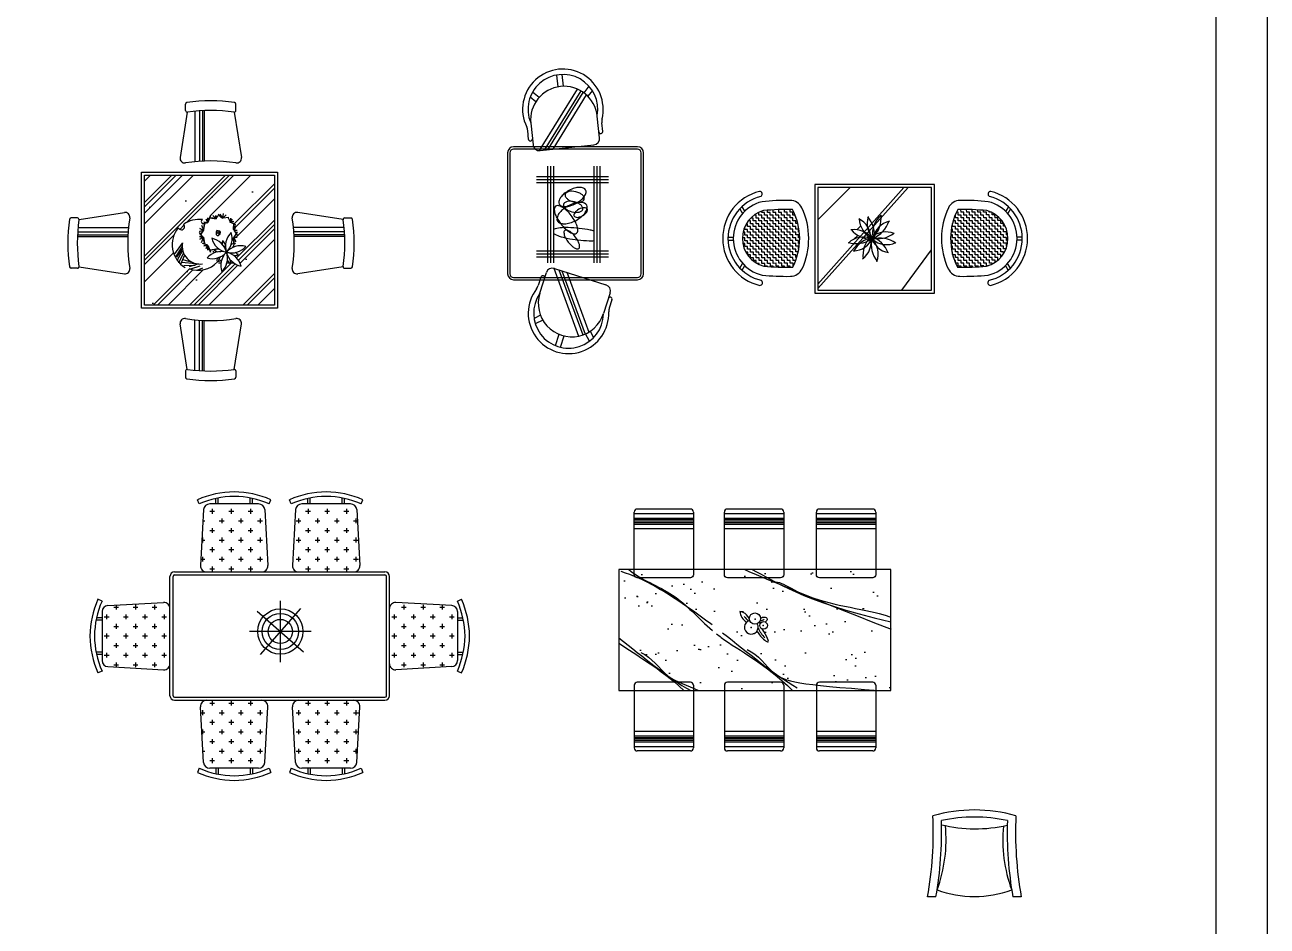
# Model space of a CAD drawing. Header units: inches. Extents: x 3.4 to 45.9, y 14.3 to 39.1.
# Drawn here: x 37.7 to 45.93, y 20.42 to 26.39 of the extents above; entities that cross this region are included whole.
import ezdxf

# ---------------------------------------------------------------- set-up
doc = ezdxf.new("R2010")
doc.units = ezdxf.units.IN
doc.header["$MEASUREMENT"] = 0
for name, color, linetype in [('02', 2, 'Continuous'), ('4', 4, 'Continuous'), ('8', 8, 'Continuous'), ('kadrbm', 4, 'Continuous')]:
    doc.layers.add(name, color=color, linetype=linetype)

# ---------------------------------------------------------------- blocks, each defined once
blk = doc.blocks.new('kadrbm')
at = {"layer": 'kadrbm', "color": 4}
blk.add_lwpolyline([(0, 0), (0, 24.7972), (21, 24.7972), (21, 0), (0, 0)], close=True, dxfattribs=at)
blk.add_lwpolyline([(20.6631, 0.3257), (20.6631, 24.4603), (0.3369, 24.4603), (0.3369, 0.3257), (20.6631, 0.3257)], dxfattribs=at)

msp = doc.modelspace()

# ---------------------------------------------------------------- hatches: boundary and pattern name
at = {"layer": '4'}
h = msp.add_hatch(dxfattribs=at)
h.set_pattern_fill('ZIGZAG', color=256, scale=0.15, angle=90.17675, style=0)
h.set_pattern_definition([(90.1767466, (-1118.311324, -109.719937), (-0.0188077509, 0.0186920707), [0.01875, -0.01875]), (180.1767466, (-1118.311382, -109.701187), (-0.0186920707, -0.0188077509), [0.01875, -0.01875])])
h.paths.add_polyline_path([(42.7826, 25.1687, 0.028786), (42.5908, 25.1611, 0.768198), (42.5919, 24.7929, 0.028786), (42.7837, 24.7865, 0.243759)])
h = msp.add_hatch(dxfattribs=at)
h.set_pattern_fill('ZIGZAG', color=256, scale=0.15, angle=90.17675, style=0)
h.set_pattern_definition([(90.176747, (-72.948045, 11.514902), (-0.018807751, 0.0186920707), [0.01875, -0.01875]), (180.176747, (-72.948102, 11.533652), (-0.0186920707, -0.018807751), [0.01875, -0.01875])])
h.paths.add_polyline_path([(43.8762, 25.1687, 0.243759), (43.875, 24.7865, 0.028786), (44.0668, 24.7929, 0.768198), (44.068, 25.1611, 0.028786)])
h = msp.add_hatch(dxfattribs=at)
h.set_pattern_fill('CROSS', color=256, scale=0.01, angle=270, style=0)
h.set_pattern_definition([(270, (34.87477, 60.14357), (0.0635, -0.0635), [0.03175, -0.09525]), (360, (34.858896, 60.1277), (0.0635, 0.0635), [0.03175, -0.09525])])
h.paths.add_polyline_path([(40.1556, 22.5671, 0.430564), (40.1134, 22.5271), (40.1134, 22.1617, 0.430564), (40.1556, 22.1218), (40.5256, 22.1423, 0.39805), (40.5634, 22.1823), (40.5634, 22.5066, 0.39805), (40.5256, 22.5465)])
h.paths.add_polyline_path([(39.4714, 22.8116, 0.430564), (39.5114, 22.7694), (39.8768, 22.7694, 0.430564), (39.9168, 22.8116), (39.8962, 23.1816, 0.39805), (39.8563, 23.2194), (39.5319, 23.2194, 0.39805), (39.492, 23.1816)])
h.paths.add_polyline_path([(38.9228, 23.2194, 0.39805), (38.8828, 23.1816), (38.8623, 22.8116, 0.430564), (38.9022, 22.7694), (39.2677, 22.7694, 0.430564), (39.3076, 22.8116), (39.287, 23.1816, 0.39805), (39.2471, 23.2194)])
h.paths.add_polyline_path([(38.2477, 22.5465, 0.39805), (38.2099, 22.5066), (38.2099, 22.1823, 0.39805), (38.2477, 22.1423), (38.6177, 22.1218, 0.430564), (38.6599, 22.1617), (38.6599, 22.5271, 0.430564), (38.6177, 22.5671)])
h.paths.add_polyline_path([(38.9022, 21.9194, 0.430564), (38.8623, 21.8772), (38.8828, 21.5072, 0.39805), (38.9228, 21.4694), (39.2471, 21.4694, 0.39805), (39.287, 21.5072), (39.3076, 21.8772, 0.430564), (39.2677, 21.9194)])
h.paths.add_polyline_path([(39.5114, 21.9194, 0.430564), (39.4714, 21.8772), (39.492, 21.5072, 0.39805), (39.5319, 21.4694), (39.8563, 21.4694, 0.39805), (39.8962, 21.5072), (39.9168, 21.8772, 0.430564), (39.8768, 21.9194)])
h = msp.add_hatch(dxfattribs=at)
h.set_pattern_fill('AR-SAND', color=256, scale=0.006, style=0)
h.set_pattern_definition([(37.5, (71.24618, 2.42182), (-0.0096002, 0.293648), [0, -0.231648, 0, -0.25908, 0, -0.24765]), (7.5, (71.24618, 2.42182), (0.269714, 0.430095), [0, -0.124968, 0, -0.208788, 0, -0.08001]), (327.5, (71.05873, 2.42182), (0.4745954, 0.0008623), [0, -0.0762, 0, -0.27432, 0, -0.35814]), (317.5, (71.05873, 2.42182), (0.458134, 0.1337576), [0, -0.0381, 0, -0.179832, 0, -0.20574])])
edge = h.paths.add_edge_path()
edge.add_spline(control_points=[(42.252, 22.3818), (42.1553, 22.4643), (42.0077, 22.6434), (41.7772, 22.7159), (41.6978, 22.7847)], knot_values=[7.33076, 7.33076, 7.33076, 7.33076, 38.377011, 69.887182, 69.887182, 69.887182, 69.887182], degree=3, periodic=0)
edge.add_line((41.6978, 22.7847), (41.6332, 22.7847))
edge.add_line((41.6332, 22.7847), (41.6332, 22.3335))
edge.add_spline(control_points=[(41.6332, 22.3335), (41.7949, 22.206), (41.951, 22.0706), (42.107, 21.9847)], knot_values=[83.964593, 83.964593, 83.964593, 83.964593, 145.789062, 145.789062, 145.789062, 145.789062], degree=3, periodic=0)
edge.add_line((42.107, 21.9847), (42.7832, 21.9847))
edge.add_spline(control_points=[(42.7832, 21.9847), (42.5978, 22.1673), (42.4187, 22.2514), (42.2891, 22.3514), (42.2789, 22.3596)], knot_values=[72.701728, 72.701728, 72.701728, 72.701728, 108.264686, 111.379422, 111.379422, 111.379422, 111.379422], degree=3, periodic=0)
edge.add_arc((42.2923, 22.4032), 0.0456, 207.8926, 252.92359, ccw=False)
h = msp.add_hatch(dxfattribs=at)
h.set_pattern_fill('AR-SAND', color=256, scale=0.15, style=0)
h.set_pattern_definition([(37.5, (131.8, -4.33486), (-0.009449, 0.28902357), [0, -0.228, 0, -0.255, 0, -0.24375]), (7.5, (131.8, -4.33486), (0.2654665, 0.4233219), [0, -0.123, 0, -0.2055, 0, -0.07875]), (327.5, (131.6155, -4.33486), (0.4671213, 0.00084886), [0, -0.075, 0, -0.27, 0, -0.3525]), (317.5, (131.6155, -4.33486), (0.450919, 0.1316513), [0, -0.0375, 0, -0.177, 0, -0.2025])])
edge = h.paths.add_edge_path()
edge.add_spline(control_points=[(43.0475, 22.5437), (42.8907, 22.5949), (42.7846, 22.6428), (42.7026, 22.6848)], knot_values=[107.634189, 107.634189, 107.634189, 107.634189, 130.743895, 130.743895, 130.743895, 130.743895], degree=3, periodic=0)
edge.add_spline(control_points=[(42.7026, 22.6848), (42.6605, 22.7025), (42.6251, 22.7175), (42.5938, 22.7307)], knot_values=[85.040281, 85.040281, 85.040281, 85.040281, 91.185761, 91.185761, 91.185761, 91.185761], degree=3, periodic=0)
edge.add_line((42.5938, 22.7307), (42.5539, 22.7307))
edge.add_arc((42.5539, 22.7507), 0.02, 180, 270, ccw=False)
edge.add_line((42.5339, 22.7507), (42.5339, 22.756))
edge.add_spline(control_points=[(42.5339, 22.756), (42.5118, 22.7652), (42.4894, 22.7745), (42.4668, 22.7836), (42.4654, 22.7847)], knot_values=[75.399173, 75.399173, 75.399173, 75.399173, 80.398335, 80.815626, 80.815626, 80.815626, 80.815626], degree=3, periodic=0)
edge.add_line((42.4654, 22.7847), (42.3013, 22.7847))
edge.add_line((42.3013, 22.7847), (42.3012, 22.7512))
edge.add_arc((42.2812, 22.7512), 0.02, 269.93332, 359.93332, ccw=False)
edge.add_line((42.2812, 22.7312), (41.9285, 22.7316))
edge.add_arc((41.9285, 22.7516), 0.02, 179.93332, 269.93332, ccw=False)
edge.add_line((41.9085, 22.7517), (41.9086, 22.7847))
edge.add_line((41.9086, 22.7847), (41.6978, 22.7847))
edge.add_spline(control_points=[(41.6978, 22.7847), (41.7772, 22.7159), (41.9309, 22.6676), (42.0478, 22.5718), (42.0757, 22.5467)], knot_values=[7.33076, 7.33076, 7.33076, 7.33076, 38.84093, 49.043036, 49.043036, 49.043036, 49.043036], degree=3, periodic=0)
edge.add_spline(control_points=[(42.0757, 22.5467), (42.0869, 22.539), (42.1457, 22.4979), (42.2036, 22.4554), (42.25, 22.4202)], knot_values=[51.215763, 51.215763, 51.215763, 51.215763, 55.294613, 72.79065, 72.79065, 72.79065, 72.79065], degree=3, periodic=0)
edge.add_arc((42.2923, 22.4032), 0.0456, 134.52068, 158.10465, ccw=False)
edge.add_spline(control_points=[(42.2604, 22.4357), (42.2382, 22.4531), (42.2174, 22.4794), (42.2174, 22.5071)], knot_values=[0, 0, 0, 0, 8.307473, 8.307473, 8.307473, 8.307473], degree=3, periodic=0)
edge.add_spline(control_points=[(42.2174, 22.5071), (42.225, 22.5058), (42.2513, 22.5014), (42.2677, 22.4791), (42.2793, 22.4633)], knot_values=[0, 0, 0, 0, 2.287069, 7.809887, 7.809887, 7.809887, 7.809887], degree=3, periodic=0)
edge.add_arc((42.3168, 22.4602), 0.0376, 4.04244, 175.26831, ccw=False)
edge.add_spline(control_points=[(42.3555, 22.4635), (42.3631, 22.4675), (42.3771, 22.475), (42.406, 22.4593), (42.393, 22.4451), (42.3855, 22.4373)], knot_values=[0, 0, 0, 0, 2.508915, 4.625482, 7.173799, 7.173799, 7.173799, 7.173799], degree=3, periodic=0)
edge.add_arc((42.3739, 22.4154), 0.0248, 0, 62.05312, ccw=False)
edge.add_arc((42.3739, 22.4154), 0.0248, -110.23, 0, ccw=False)
edge.add_spline(control_points=[(42.3653, 22.3921), (42.3927, 22.3452), (42.4249, 22.2898), (42.3898, 22.3115), (42.3843, 22.3154)], knot_values=[7.996034, 7.996034, 7.996034, 7.996034, 17.262691, 19.044202, 19.044202, 19.044202, 19.044202], degree=3, periodic=0)
edge.add_spline(control_points=[(42.3843, 22.3154), (42.4753, 22.2428), (42.5647, 22.1698), (42.6534, 22.1059)], knot_values=[89.845064, 89.845064, 89.845064, 89.845064, 124.860075, 124.860075, 124.860075, 124.860075], degree=3, periodic=0)
edge.add_spline(control_points=[(42.6534, 22.1059), (42.669, 22.0947), (42.6846, 22.0837), (42.7002, 22.0731)], knot_values=[124.860075, 124.860075, 124.860075, 124.860075, 131.014327, 131.014327, 131.014327, 131.014327], degree=3, periodic=0)
edge.add_spline(control_points=[(42.7002, 22.0731), (42.7261, 22.0596), (42.7602, 22.0487), (42.8143, 22.0386)], knot_values=[29.411562, 29.411562, 29.411562, 29.411562, 38.025885, 38.025885, 38.025885, 38.025885], degree=3, periodic=0)
edge.add_line((42.8143, 22.0386), (42.9066, 22.0386))
edge.add_arc((42.9066, 22.0186), 0.02, 10.4718, 90, ccw=False)
edge.add_spline(control_points=[(42.9262, 22.0223), (43.023, 22.0107), (43.1586, 21.9991), (43.3538, 21.9847)], knot_values=[42.857063, 42.857063, 42.857063, 42.857063, 53.246603, 53.246603, 53.246603, 53.246603], degree=3, periodic=0)
edge.add_line((43.3538, 21.9847), (43.4332, 21.9847))
edge.add_line((43.4332, 21.9847), (43.4332, 22.391))
edge.add_spline(control_points=[(43.4332, 22.391), (43.2789, 22.4514), (43.1525, 22.5016), (43.0475, 22.5437)], knot_values=[103.190073, 103.190073, 103.190073, 103.190073, 111.346971, 111.346971, 111.346971, 111.346971], degree=3, periodic=0)
edge = h.paths.add_edge_path(flags=17)
edge.add_spline(control_points=[(42.8497, 22.6239), (42.8802, 22.6105), (43.048, 22.5462), (43.3743, 22.5003), (43.4332, 22.4693)], knot_values=[19.182484, 19.182484, 19.182484, 19.182484, 24.58436, 44.456358, 44.456358, 44.456358, 44.456358], degree=3, periodic=0)
edge.add_line((43.4332, 22.4693), (43.4332, 22.7847))
edge.add_line((43.4332, 22.7847), (42.9266, 22.7847))
edge.add_line((42.9266, 22.7847), (42.9266, 22.7507))
edge.add_arc((42.9066, 22.7507), 0.02, -90, 0, ccw=False)
edge.add_line((42.9066, 22.7307), (42.6168, 22.7307))
edge.add_spline(control_points=[(42.6168, 22.7307), (42.6325, 22.7221), (42.649, 22.7131), (42.6666, 22.7037)], knot_values=[98.707236, 98.707236, 98.707236, 98.707236, 104.104257, 104.104257, 104.104257, 104.104257], degree=3, periodic=0)
edge.add_spline(control_points=[(42.6666, 22.7037), (42.7138, 22.702), (42.7573, 22.6645), (42.8497, 22.6239)], knot_values=[2.838525, 2.838525, 2.838525, 2.838525, 19.182484, 19.182484, 19.182484, 19.182484], degree=3, periodic=0)
edge.add_spline(control_points=[(42.8497, 22.6239), (42.9059, 22.6009), (42.971, 22.5744), (43.0475, 22.5437)], knot_values=[97.247645, 97.247645, 97.247645, 97.247645, 103.190073, 103.190073, 103.190073, 103.190073], degree=3, periodic=0)
h = msp.add_hatch(dxfattribs=at)
h.set_pattern_fill('AR-SAND', color=256, scale=0.25, style=0)
h.set_pattern_definition([(37.5, (131.8, -4.33486), (-0.0157483, 0.481706), [0, -0.38, 0, -0.425, 0, -0.40625]), (7.5, (131.8, -4.33486), (0.442444, 0.7055365), [0, -0.205, 0, -0.3425, 0, -0.13125]), (327.5, (131.4925, -4.33486), (0.7785355, 0.0014148), [0, -0.125, 0, -0.45, 0, -0.5875]), (317.5, (131.4925, -4.33486), (0.7515317, 0.219419), [0, -0.0625, 0, -0.295, 0, -0.3375])])
edge = h.paths.add_edge_path()
edge.add_spline(control_points=[(42.8497, 22.6239), (42.8802, 22.6105), (43.048, 22.5462), (43.3743, 22.5003), (43.4332, 22.4693)], knot_values=[19.182484, 19.182484, 19.182484, 19.182484, 24.58436, 44.456358, 44.456358, 44.456358, 44.456358], degree=3, periodic=0)
edge.add_line((43.4332, 22.4693), (43.4332, 22.7847))
edge.add_line((43.4332, 22.7847), (43.3332, 22.7847))
edge.add_line((43.3332, 22.7847), (43.3332, 22.7507))
edge.add_arc((43.3132, 22.7507), 0.02, -90, 0, ccw=False)
edge.add_line((43.3132, 22.7307), (42.9605, 22.7307))
edge.add_arc((42.9605, 22.7507), 0.02, 180, 270, ccw=False)
edge.add_line((42.9405, 22.7507), (42.9405, 22.7847))
edge.add_line((42.9405, 22.7847), (42.5144, 22.7847))
edge.add_spline(control_points=[(42.5144, 22.7847), (42.5614, 22.7624), (42.6079, 22.735), (42.6666, 22.7037)], knot_values=[86.094509, 86.094509, 86.094509, 86.094509, 104.104257, 104.104257, 104.104257, 104.104257], degree=3, periodic=0)
edge.add_spline(control_points=[(42.6666, 22.7037), (42.7138, 22.702), (42.7573, 22.6645), (42.8497, 22.6239)], knot_values=[2.838525, 2.838525, 2.838525, 2.838525, 19.182484, 19.182484, 19.182484, 19.182484], degree=3, periodic=0)
edge.add_spline(control_points=[(42.8497, 22.6239), (42.9059, 22.6009), (42.971, 22.5744), (43.0475, 22.5437)], knot_values=[97.247645, 97.247645, 97.247645, 97.247645, 103.190073, 103.190073, 103.190073, 103.190073], degree=3, periodic=0)
at = {"layer": '8'}
h = msp.add_hatch(dxfattribs=at)
h.set_pattern_fill('AR-SAND', color=256, scale=0.013, style=0)
h.set_pattern_definition([(37.5, (36.8792, 23.26803), (-0.0208, 0.63624), [0, -0.501904, 0, -0.56134, 0, -0.536575]), (7.5, (36.8792, 23.268), (0.58438, 0.93187), [0, -0.270764, 0, -0.452374, 0, -0.173355]), (327.5, (36.47305, 23.26803), (1.02829, 0.00187), [0, -0.1651, 0, -0.59436, 0, -0.77597]), (317.5, (36.47305, 23.268), (0.99262, 0.2898), [0, -0.08255, 0, -0.389636, 0, -0.44577])])
h.paths.add_polyline_path([(38.4711, 24.5159), (39.3711, 24.5159), (39.3711, 25.4159), (38.4711, 25.4159)])

# ---------------------------------------------------------------- linework, layer by layer
at = {"layer": '02'}
for p, q in [((38.8252, 25.8195), (38.8252, 25.4848)), ((38.8552, 25.822), (38.8552, 25.4873)), ((38.8752, 25.8232), (38.8752, 25.4885)), ((38.8852, 25.8237), (38.8852, 25.489)), ((38.4911, 24.8604), (39.0266, 25.3959)), ((38.4911, 24.8322), (39.0549, 25.3959)), ((38.4911, 25.0726), (38.8145, 25.3959)), ((38.4911, 25.1433), (38.7438, 25.3959)), ((38.4911, 25.1857), (38.7014, 25.3959)), ((38.4911, 25.214), (38.6731, 25.3959)), ((38.4911, 25.3554), (38.5317, 25.3959)), ((38.7691, 25.0819), (39.0832, 25.3959)), ((38.9269, 25.1266), (39.1963, 25.3959)), ((39.0852, 25.0727), (39.3511, 25.3386)), ((39.0928, 25.052), (39.3511, 25.3103)), ((39.0951, 24.9835), (39.3511, 25.2396)), ((38.9098, 25.0834), (38.8994, 25.104)), ((38.8994, 25.104), (38.9083, 25.0813)), ((38.9113, 25.1143), (38.9098, 25.0834)), ((38.9128, 25.0875), (38.9113, 25.1143)), ((38.9128, 25.0855), (38.9277, 25.1287)), ((38.9277, 25.1287), (38.9128, 25.0875)), ((38.9694, 25.1081), (38.9232, 25.1143)), ((38.9232, 25.1143), (38.9664, 25.106)), ((38.9664, 25.106), (38.9426, 25.1287)), ((38.9426, 25.1287), (38.9649, 25.106)), ((38.9649, 25.106), (38.9634, 25.1287)), ((38.9634, 25.1287), (38.9649, 25.1102)), ((38.9649, 25.1102), (38.9798, 25.1266)), ((39.0096, 25.1102), (38.9783, 25.1349)), ((38.9783, 25.1349), (39.0081, 25.1122)), ((39.0096, 25.1122), (38.9932, 25.1369)), ((39.0111, 25.141), (39.0081, 25.1122)), ((39.0081, 25.1122), (39.0319, 25.1328)), ((39.0319, 25.1328), (39.0111, 25.1143)), ((39.0111, 25.1143), (39.0498, 25.1184)), ((39.0424, 25.1184), (39.0587, 25.0875)), ((39.0587, 25.0875), (39.0721, 25.104)), ((39.0602, 25.0896), (39.0617, 25.1122)), ((39.0721, 25.104), (39.0602, 25.0896)), ((39.1011, 24.8482), (39.3511, 25.0982)), ((38.0487, 25.0204), (38.3834, 25.0204)), ((38.0512, 25.0504), (38.3859, 25.0504)), ((38.7242, 25.037), (38.7541, 25.0669)), ((38.8547, 25.0237), (38.877, 25.0319)), ((38.8815, 25.0299), (38.8547, 25.0237)), ((38.8785, 24.9825), (38.8562, 25.0155)), ((38.877, 25.0319), (38.8577, 25.0422)), ((38.8577, 25.0422), (38.8815, 25.0299)), ((38.8815, 25.0319), (38.8592, 24.999)), ((38.8592, 24.999), (38.8815, 25.0299)), ((38.8696, 25.0649), (38.8815, 25.0319)), ((38.9098, 25.0813), (38.8741, 25.071)), ((38.8875, 25.071), (38.8785, 25.0258)), ((38.8815, 25.0299), (38.8875, 25.071)), ((38.9083, 25.0813), (38.883, 25.0855)), ((38.883, 25.0855), (38.9098, 25.0813)), ((39.0826, 25.0896), (39.0543, 25.0875)), ((39.0543, 25.0875), (39.093, 25.069)), ((39.0587, 25.0875), (39.0826, 25.0896)), ((39.0811, 25.0361), (39.0826, 25.0772)), ((39.0826, 25.0772), (39.0811, 25.034)), ((39.0811, 25.034), (39.096, 25.0608)), ((39.1049, 25.0299), (39.0826, 25.0319)), ((39.0826, 25.0319), (39.1049, 24.999)), ((39.0826, 24.9805), (39.1064, 25.0216)), ((39.096, 25.0608), (39.0855, 25.0319)), ((39.0855, 25.0319), (39.1049, 25.0299)), ((39.1136, 24.8324), (39.3511, 25.0699)), ((39.1237, 24.8142), (39.3511, 25.0416)), ((39.8122, 25.0504), (39.4775, 25.0504)), ((39.8147, 25.0204), (39.48, 25.0204)), ((38.047, 24.9904), (38.3817, 24.9904)), ((38.0474, 25.0004), (38.3821, 25.0004)), ((38.4911, 24.8039), (38.6896, 25.0023)), ((38.7407, 24.9455), (38.6893, 24.8744)), ((38.7407, 24.9266), (38.6995, 24.8579)), ((38.8815, 24.9846), (38.8547, 24.9908)), ((38.8547, 24.9908), (38.877, 24.9825)), ((38.8577, 24.9722), (38.8815, 24.9846)), ((38.877, 24.9825), (38.8577, 24.9722)), ((38.8696, 24.9496), (38.8815, 24.9825)), ((38.9098, 24.9331), (38.8741, 24.9434)), ((38.8875, 24.9434), (38.8785, 24.9887)), ((38.8815, 24.9846), (38.8875, 24.9434)), ((38.883, 24.929), (38.9098, 24.9331)), ((38.9083, 24.9331), (38.883, 24.929)), ((38.8994, 24.9105), (38.9083, 24.9331)), ((38.9098, 24.9311), (38.8994, 24.9105)), ((38.9113, 24.9002), (38.9098, 24.9311)), ((38.9128, 24.927), (38.9113, 24.9002)), ((38.9128, 24.929), (38.9277, 24.8858)), ((38.9277, 24.8858), (38.9128, 24.927)), ((38.9162, 24.5359), (39.3511, 24.9709)), ((39.0823, 24.9444), (39.0811, 24.9805)), ((39.0811, 24.9805), (39.096, 24.9537)), ((39.0811, 24.9784), (39.0823, 24.9444)), ((39.1049, 24.9846), (39.0826, 24.9825)), ((39.0855, 24.9825), (39.1049, 24.9846)), ((39.096, 24.9537), (39.0855, 24.9825)), ((39.0863, 24.9423), (39.093, 24.9455)), ((39.816, 25.0004), (39.4813, 25.0004)), ((39.8164, 24.9904), (39.4817, 24.9904)), ((38.4911, 24.6907), (38.6827, 24.8823)), ((38.7441, 24.9124), (38.703, 24.8531)), ((38.7407, 24.8934), (38.7064, 24.8342)), ((38.7493, 24.8816), (38.7167, 24.8128)), ((38.7561, 24.8673), (38.7304, 24.8034)), ((38.9232, 24.9002), (38.9664, 24.9084)), ((38.9694, 24.9064), (38.9232, 24.9002)), ((38.9426, 24.8858), (38.9567, 24.9001)), ((38.9572, 24.8997), (38.9426, 24.8858)), ((38.9599, 24.9034), (38.9649, 24.9084)), ((38.9664, 24.9084), (38.9616, 24.9038)), ((38.964, 24.8943), (38.9634, 24.8858)), ((38.9634, 24.8858), (38.9641, 24.8942)), ((38.9649, 24.9084), (38.9647, 24.9046)), ((38.5485, 24.5359), (38.7886, 24.7761)), ((38.5768, 24.5359), (38.8105, 24.7697)), ((38.6475, 24.5359), (38.8806, 24.7691)), ((38.739, 24.8199), (38.8281, 24.8105)), ((38.7441, 24.8365), (38.799, 24.8223)), ((38.751, 24.7986), (38.8264, 24.801)), ((38.8487, 24.8081), (38.787, 24.7891)), ((38.7889, 24.5359), (39.074, 24.8211)), ((38.7973, 24.7749), (38.8607, 24.7963)), ((38.8172, 24.5359), (39.0904, 24.8092)), ((38.8744, 24.7797), (38.8367, 24.7655)), ((38.8455, 24.5359), (39.1093, 24.7998)), ((39.1424, 24.5359), (39.3511, 24.7446)), ((39.1707, 24.5359), (39.3511, 24.7164)), ((39.2414, 24.5359), (39.3511, 24.6456)), ((38.8252, 24.1041), (38.8252, 24.4388)), ((38.8552, 24.1015), (38.8552, 24.4362)), ((38.8752, 24.1003), (38.8752, 24.435)), ((38.8852, 24.0999), (38.8852, 24.4345)), ((43.7321, 20.6176), (43.6762, 20.6176)), ((44.2972, 20.6176), (44.2414, 20.6176))]:
    msp.add_line(p, q, dxfattribs=at)
msp.add_lwpolyline([(38.4911, 25.3959), (39.3511, 25.3959), (39.3511, 24.5359), (38.4911, 24.5359)], close=True, dxfattribs=at)
for points in [[(38.9783, 25.0114), (38.9828, 25.0031), (38.9932, 25.0052), (38.9947, 25.0175), (38.9902, 25.0258), (38.9694, 25.0299), (38.9649, 25.0196), (38.9664, 25.0031), (38.9724, 24.9969), (38.9813, 24.9969), (38.9887, 25.0031), (38.9828, 25.0196), (38.9709, 25.0175), (38.9709, 25.0072)], [(38.9806, 24.8159), (38.9975, 24.8159)], [(39.0369, 24.8159), (39.0523, 24.8159)], [(39.0606, 24.8159), (39.0804, 24.8159)]]:
    msp.add_lwpolyline(points, dxfattribs=at)
for centre, radius, start, end in [((38.8552, 24.9163), 0.1866, 84.08057, 123.94197), ((38.88, 25.0899), 0.0133, 114.95846, 334.0882), ((38.8508, 24.9352), 0.1762, 140.4309, 238.80762), ((38.7351, 25.056), 0.0219, 203.02839, 43.67098), ((39.1528, 24.9261), 0.1257, 134.28218, 198.74036), ((38.946, 24.9757), 0.1257, 314.28218, 18.74036), ((38.8597, 24.9264), 0.1192, 169.62043, 277.0983), ((38.912, 24.8547), 0.1257, 14.28218, 78.74036), ((39.0583, 25.0089), 0.1257, 194.28218, 258.74036), ((39.0815, 24.9441), 0.0754, 166.30144, 184.86304), ((38.9605, 24.9035), 0.0754, 27.05923, 50.75962), ((39.1282, 24.8028), 0.1257, 74.28218, 138.74036), ((39.1082, 24.8736), 0.0754, 106.30144, 124.86304), ((39.0126, 24.9581), 0.0754, 327.05923, 350.75962), ((38.9997, 24.7647), 0.1257, 74.28218, 138.74036), ((38.9393, 24.9686), 0.1257, 254.28218, 318.74036), ((38.9817, 24.8312), 0.0754, 87.05923, 110.75962), ((39.007, 24.9562), 0.0754, 226.30144, 244.86304), ((38.9849, 24.8331), 0.0142, 79.37194, 229.07425), ((39.0549, 24.8133), 0.0754, 147.05923, 170.75962), ((39.1215, 24.7957), 0.1257, 134.28218, 198.74036), ((38.9148, 24.8453), 0.1257, 314.28218, 18.74036), ((39.0678, 25.0067), 0.1257, 254.28218, 318.74036), ((39.0092, 24.7624), 0.1257, 14.28218, 78.74036), ((39.1555, 24.9167), 0.1257, 194.28218, 258.74036), ((39.0859, 24.9402), 0.0754, 267.05923, 290.75962), ((39.0605, 24.8152), 0.0754, 46.30144, 64.86304), ((38.847, 24.9363), 0.1705, 248.7808, 318.0717), ((38.9593, 24.8978), 0.0754, 286.30144, 304.86304), ((39.107, 24.8678), 0.0754, 207.05923, 230.75962), ((38.9861, 24.8273), 0.0754, 346.30144, 4.86304), ((41.325, 21.0437), 2.3895, 349.72642, 2.67463), ((43.9867, 20.1827), 1.0106, 74.18863, 105.77839), ((43.9867, 20.1361), 1.0106, 77.51482, 102.48518), ((46.6484, 21.0437), 2.3895, 177.32537, 190.27358), ((41.325, 21.0437), 2.4445, 349.95999, 1.85498), ((42.8434, 20.9954), 0.9557, 339.7154, 5.67192), ((43.9928, 21.994), 0.9256, 256.00627, 283.21559), ((45.13, 20.9954), 0.9557, 174.48678, 200.2846), ((46.6484, 21.0437), 2.4445, 178.14502, 190.04001), ((43.9867, 21.3335), 0.7135, 249.75773, 290.24227)]:
    msp.add_arc(centre, radius, start, end, dxfattribs=at)
at = {"layer": '4'}
for p, q in [((41.2194, 26.0585), (41.2278, 25.9803)), ((41.255, 26.0623), (41.2633, 25.9841)), ((41.1035, 25.9099), (41.0603, 25.9447)), ((41.1064, 25.5584), (41.3577, 25.9657)), ((41.1409, 25.5619), (41.3822, 25.9531)), ((41.1616, 25.5641), (41.3961, 25.9442)), ((41.1962, 25.5678), (41.4178, 25.9269)), ((41.4345, 25.9847), (41.3997, 25.9416)), ((41.4567, 25.9553), (41.4268, 25.9182)), ((38.7632, 25.8237), (38.7632, 25.8655)), ((39.0962, 25.8237), (39.0962, 25.8655)), ((41.0819, 25.8813), (41.0449, 25.9112)), ((38.7737, 25.8132), (38.7267, 25.5127)), ((39.0857, 25.8132), (39.1327, 25.5127)), ((41.5047, 25.6439), (41.4895, 25.7861)), ((41.0348, 25.633), (41.0287, 25.6909)), ((41.0487, 25.739), (41.0639, 25.5968)), ((41.5254, 25.6855), (41.5192, 25.7434)), ((41.1111, 25.5587), (41.4666, 25.5967)), ((40.8957, 25.5433), (40.8957, 24.7436)), ((40.9107, 25.5433), (40.9107, 24.7436)), ((41.7557, 25.5833), (40.9357, 25.5833)), ((41.7557, 25.5683), (40.9357, 25.5683)), ((41.7807, 24.7436), (41.7807, 25.5433)), ((41.7957, 24.7436), (41.7957, 25.5433)), ((41.1596, 25.4563), (41.1596, 24.8162)), ((41.1796, 25.4563), (41.1796, 24.8162)), ((41.1996, 25.4563), (41.1996, 24.8162)), ((41.4672, 25.4563), (41.4672, 24.8162)), ((41.4872, 25.4563), (41.4872, 24.8162)), ((41.5072, 25.4563), (41.5072, 24.8162)), ((41.0867, 25.388), (41.563, 25.388)), ((41.0867, 25.368), (41.563, 25.368)), ((41.0867, 25.348), (41.563, 25.348)), ((43.722, 25.3346), (42.9297, 25.3346)), ((42.9297, 25.3346), (42.9297, 24.615)), ((43.702, 25.3146), (42.9497, 25.3146)), ((42.9497, 25.1003), (43.164, 25.3146)), ((42.9497, 24.6452), (43.5472, 25.3146)), ((42.9497, 24.6752), (43.5204, 25.3146)), ((42.9497, 25.3146), (42.9497, 24.635)), ((43.702, 24.635), (43.702, 25.3146)), ((43.722, 24.615), (43.722, 25.3346)), ((42.447, 25.1872), (42.4654, 25.1564)), ((44.2117, 25.1872), (44.1934, 25.1564)), ((38.047, 25.1125), (38.0052, 25.1125)), ((38.0575, 25.1019), (38.358, 25.1489)), ((39.8059, 25.1019), (39.5054, 25.1489)), ((39.8164, 25.1125), (39.8582, 25.1125)), ((42.4324, 25.1727), (42.4511, 25.1412)), ((44.2263, 25.1727), (44.2076, 25.1412)), ((43.2092, 25.0346), (43.2341, 25.0596)), ((43.2442, 25.0262), (43.2482, 25.0302)), ((43.277, 25.059), (43.277, 25.059)), ((42.3551, 24.9863), (42.3901, 24.9864)), ((42.3551, 24.9663), (42.3902, 24.9664)), ((43.1915, 24.9736), (43.2153, 24.9973)), ((44.3037, 24.9863), (44.2686, 24.9864)), ((44.3036, 24.9663), (44.2686, 24.9664)), ((41.0867, 24.8954), (41.563, 24.8954)), ((41.0867, 24.8754), (41.563, 24.8754)), ((41.0867, 24.8554), (41.563, 24.8554)), ((43.5052, 24.635), (43.702, 24.9005)), ((38.047, 24.7794), (38.0052, 24.7794)), ((38.0575, 24.7899), (38.358, 24.743)), ((39.8059, 24.7899), (39.5054, 24.743)), ((39.8164, 24.7794), (39.8582, 24.7794)), ((41.2017, 24.78), (41.3661, 24.3306)), ((41.2063, 24.7788), (41.5469, 24.6702)), ((41.2348, 24.7697), (41.3927, 24.338)), ((41.2547, 24.7634), (41.4081, 24.344)), ((42.4336, 24.7804), (42.4521, 24.812)), ((42.4483, 24.7659), (42.4665, 24.7969)), ((44.2104, 24.7659), (44.1923, 24.7969)), ((44.2251, 24.7804), (44.2066, 24.812)), ((40.9357, 24.7186), (41.7557, 24.7186)), ((40.9357, 24.7036), (41.7557, 24.7036)), ((41.1166, 24.7213), (41.099, 24.6658)), ((41.1089, 24.6148), (41.1524, 24.751)), ((41.2878, 24.7528), (41.4328, 24.3565)), ((41.5747, 24.6163), (41.5313, 24.4801)), ((42.9297, 24.615), (43.722, 24.615)), ((42.9497, 24.635), (43.702, 24.635)), ((41.5867, 24.5714), (41.569, 24.5159)), ((41.1129, 24.4686), (41.0706, 24.4468)), ((41.1283, 24.4363), (41.0791, 24.4109)), ((38.7737, 24.1103), (38.7267, 24.4109)), ((39.0857, 24.1103), (39.1327, 24.4109)), ((41.4652, 24.3209), (41.4434, 24.3632)), ((41.212, 24.2674), (41.236, 24.3424)), ((41.2461, 24.2565), (41.27, 24.3315)), ((41.4376, 24.2965), (41.4122, 24.3458)), ((38.7632, 24.0998), (38.7632, 24.0581)), ((39.0962, 24.0998), (39.0962, 24.0581)), ((38.8534, 23.2194), (38.8414, 23.2469)), ((39.2471, 23.2194), (38.9228, 23.2194)), ((38.964, 23.2194), (38.964, 23.2554)), ((38.979, 23.2194), (38.979, 23.2585)), ((39.1909, 23.2194), (39.1909, 23.2585)), ((39.2059, 23.2194), (39.2059, 23.2554)), ((39.3164, 23.2194), (39.3285, 23.2469)), ((39.4626, 23.2194), (39.4506, 23.2469)), ((39.8563, 23.2194), (39.5319, 23.2194)), ((39.5732, 23.2194), (39.5732, 23.2554)), ((39.5882, 23.2194), (39.5882, 23.2585)), ((39.8, 23.2194), (39.8, 23.2585)), ((39.815, 23.2194), (39.815, 23.2554)), ((39.9256, 23.2194), (39.9376, 23.2469)), ((38.8828, 23.1816), (38.8623, 22.8116)), ((39.287, 23.1816), (39.3076, 22.8116)), ((39.492, 23.1816), (39.4714, 22.8116)), ((39.8962, 23.1816), (39.9168, 22.8116)), ((41.7335, 23.1254), (42.1262, 23.1254)), ((42.1062, 23.1854), (41.7535, 23.1854)), ((42.3311, 23.1254), (42.7237, 23.1254)), ((42.7037, 23.1854), (42.3511, 23.1854)), ((42.9405, 23.1254), (43.3332, 23.1254)), ((43.3132, 23.1854), (42.9605, 23.1854)), ((42.1262, 23.1154), (41.7335, 23.1154)), ((42.1262, 23.1054), (41.7335, 23.1054)), ((41.7335, 23.0954), (42.1262, 23.0954)), ((41.7335, 23.0854), (42.1262, 23.0854)), ((42.1262, 23.0554), (41.7335, 23.0554)), ((42.7237, 23.1154), (42.3311, 23.1154)), ((42.7237, 23.1054), (42.3311, 23.1054)), ((42.3311, 23.0954), (42.7237, 23.0954)), ((42.3311, 23.0854), (42.7237, 23.0854)), ((42.7237, 23.0554), (42.3311, 23.0554)), ((43.3332, 23.1154), (42.9405, 23.1154)), ((43.3332, 23.1054), (42.9405, 23.1054)), ((42.9405, 23.0954), (43.3332, 23.0954)), ((42.9405, 23.0854), (43.3332, 23.0854)), ((43.3332, 23.0554), (42.9405, 23.0554)), ((38.6599, 21.9494), (38.6599, 22.7394)), ((38.6799, 21.9494), (38.6799, 22.7394)), ((38.6899, 22.7694), (40.0834, 22.7694)), ((38.6899, 22.7494), (40.0834, 22.7494)), ((40.0934, 21.9494), (40.0934, 22.7394)), ((40.1134, 21.9494), (40.1134, 22.7394)), ((38.2099, 22.5759), (38.1825, 22.5879)), ((38.2477, 22.5465), (38.6177, 22.5671)), ((39.3906, 22.1718), (39.3906, 22.5782)), ((40.5256, 22.5465), (40.1556, 22.5671)), ((40.5634, 22.5759), (40.5908, 22.5879)), ((38.2099, 22.4653), (38.174, 22.4653)), ((38.2099, 22.5066), (38.2099, 22.1823)), ((39.2376, 22.5087), (39.5436, 22.2413)), ((39.5243, 22.528), (39.2569, 22.222)), ((40.5634, 22.5066), (40.5634, 22.1823)), ((40.5634, 22.4653), (40.5993, 22.4653)), ((38.2099, 22.4503), (38.1708, 22.4503)), ((40.5634, 22.4503), (40.6025, 22.4503)), ((39.5938, 22.375), (39.1874, 22.375)), ((38.2099, 22.2385), (38.1708, 22.2385)), ((38.2099, 22.2235), (38.174, 22.2235)), ((40.5634, 22.2385), (40.6025, 22.2385)), ((40.5634, 22.2235), (40.5993, 22.2235)), ((38.2477, 22.1423), (38.6177, 22.1218)), ((40.5256, 22.1423), (40.1556, 22.1218)), ((38.2099, 22.1129), (38.1825, 22.1009)), ((40.5634, 22.1129), (40.5908, 22.1009)), ((41.7335, 22.0186), (41.7335, 21.6039)), ((42.1262, 22.0186), (42.1262, 21.6039)), ((42.3311, 22.0186), (42.3311, 21.6039)), ((42.7237, 22.0186), (42.7237, 21.6039)), ((42.9405, 22.0186), (42.9405, 21.6039)), ((43.3332, 22.0186), (43.3332, 21.6039)), ((38.6899, 21.9394), (40.0834, 21.9394)), ((38.6899, 21.9194), (40.0834, 21.9194)), ((38.8828, 21.5072), (38.8623, 21.8772)), ((39.287, 21.5072), (39.3076, 21.8772)), ((39.492, 21.5072), (39.4714, 21.8772)), ((39.8962, 21.5072), (39.9168, 21.8772)), ((42.1262, 21.7139), (41.7335, 21.7139)), ((41.7335, 21.6839), (42.1262, 21.6839)), ((41.7335, 21.6739), (42.1262, 21.6739)), ((42.1262, 21.6639), (41.7335, 21.6639)), ((42.1262, 21.6539), (41.7335, 21.6539)), ((41.7335, 21.6439), (42.1262, 21.6439)), ((42.7237, 21.7139), (42.3311, 21.7139)), ((42.3311, 21.6839), (42.7237, 21.6839)), ((42.3311, 21.6739), (42.7237, 21.6739)), ((42.7237, 21.6639), (42.3311, 21.6639)), ((42.7237, 21.6539), (42.3311, 21.6539)), ((42.3311, 21.6439), (42.7237, 21.6439)), ((43.3332, 21.7139), (42.9405, 21.7139)), ((42.9405, 21.6839), (43.3332, 21.6839)), ((42.9405, 21.6739), (43.3332, 21.6739)), ((43.3332, 21.6639), (42.9405, 21.6639)), ((43.3332, 21.6539), (42.9405, 21.6539)), ((42.9405, 21.6439), (43.3332, 21.6439)), ((42.1062, 21.5839), (41.7535, 21.5839)), ((42.7037, 21.5839), (42.3511, 21.5839)), ((43.3132, 21.5839), (42.9605, 21.5839)), ((38.8534, 21.4694), (38.8414, 21.4419)), ((39.2471, 21.4694), (38.9228, 21.4694)), ((38.964, 21.4694), (38.964, 21.4334)), ((38.979, 21.4694), (38.979, 21.4303)), ((39.1909, 21.4694), (39.1909, 21.4303)), ((39.2059, 21.4694), (39.2059, 21.4334)), ((39.3164, 21.4694), (39.3285, 21.4419)), ((39.4626, 21.4694), (39.4506, 21.4419)), ((39.8563, 21.4694), (39.5319, 21.4694)), ((39.5732, 21.4694), (39.5732, 21.4334)), ((39.5882, 21.4694), (39.5882, 21.4303)), ((39.8, 21.4694), (39.8, 21.4303)), ((39.815, 21.4694), (39.815, 21.4334)), ((39.9256, 21.4694), (39.9376, 21.4419))]:
    msp.add_line(p, q, dxfattribs=at)
for points in [[(38.4711, 25.4159), (39.3711, 25.4159), (39.3711, 24.5159), (38.4711, 24.5159)], [(41.6332, 22.7847), (41.6332, 21.9847), (43.4332, 21.9847), (43.4332, 22.7847)]]:
    msp.add_lwpolyline(points, close=True, dxfattribs=at)
for points in [[(41.2684, 25.2719, 0.06419), (41.2469, 25.2487, 0.103847), (41.2352, 25.2219, 0.364592), (41.2508, 25.1929, 0.103847), (41.2797, 25.1879, 0.06419), (41.3109, 25.1931, 0.100969), (41.3815, 25.2312, 0.06419), (41.4031, 25.2544, 0.103847), (41.4148, 25.2812, 0.364592), (41.3991, 25.3102)], [(41.3991, 25.3102, 0.103847), (41.3703, 25.3152, 0.06419), (41.3391, 25.31, 0.100969), (41.2684, 25.2719)], [(41.3579, 25.2157, 0.066903), (41.3789, 25.2178, 0.105027), (41.3966, 25.2262, 0.349812), (41.4023, 25.2488, 0.105027), (41.3906, 25.2646, 0.066903), (41.373, 25.2764, 0.106395), (41.3217, 25.2892, 0.066903), (41.3006, 25.2871, 0.105027), (41.2829, 25.2787, 0.349812), (41.2773, 25.2561, 0.105027), (41.2889, 25.2403, 0.066903), (41.3065, 25.2286, 0.106395), (41.3579, 25.2157)], [(41.2792, 25.0397, 0.052936), (41.3074, 25.0188, 0.096122), (41.3375, 25.008, 0.432201), (41.3598, 25.0255, 0.096122), (41.3565, 25.0574, 0.052936), (41.3428, 25.0897, 0.080187), (41.2857, 25.1625, 0.052936), (41.2575, 25.1834, 0.096122), (41.2273, 25.1941, 0.432201), (41.2051, 25.1767, 0.096122), (41.2084, 25.1448, 0.052936), (41.2221, 25.1125, 0.080186), (41.2792, 25.0397)], [(41.2599, 25.1674, 0.06419), (41.2359, 25.1415, 0.103847), (41.2228, 25.1117, 0.364592), (41.2403, 25.0793, 0.103847), (41.2724, 25.0738, 0.06419), (41.3072, 25.0796, 0.100969), (41.3859, 25.122, 0.06419), (41.4099, 25.1479, 0.103847), (41.4229, 25.1777, 0.364592), (41.4055, 25.2101)], [(41.4055, 25.2101, 0.103847), (41.3734, 25.2156, 0.06419), (41.3386, 25.2098, 0.100969), (41.2599, 25.1674)], [(41.3479, 25.1496, 0.066903), (41.369, 25.1517, 0.105027), (41.3867, 25.1601, 0.349812), (41.3923, 25.1827, 0.105027), (41.3807, 25.1985, 0.066903), (41.3631, 25.2102, 0.106395), (41.3117, 25.2231, 0.066903), (41.2907, 25.221, 0.105027), (41.273, 25.2126, 0.349812), (41.2673, 25.19, 0.105027), (41.279, 25.1742, 0.066903), (41.2966, 25.1624, 0.106395), (41.3479, 25.1496)], [(41.3512, 25.1585, 0.06419), (41.3404, 25.1469, 0.103847), (41.3346, 25.1335, 0.364592), (41.3424, 25.119, 0.103847), (41.3568, 25.1165, 0.06419), (41.3724, 25.1191, 0.100969), (41.4077, 25.1381, 0.06419), (41.4185, 25.1497, 0.103847), (41.4243, 25.1631, 0.364592), (41.4165, 25.1777)], [(41.4165, 25.1777, 0.103847), (41.4021, 25.1801, 0.06419), (41.3865, 25.1775, 0.100969), (41.3512, 25.1585)], [(41.2966, 25.0487, 0.030903), (41.2432, 25.0466, 0.061503), (41.1996, 25.0366, 0.279416)], [(41.1996, 25.0098, 0.056984), (41.2372, 24.9922, 0.030903), (41.2887, 24.9784, 0.044684), (41.4354, 24.962, 0.018373), (41.4672, 24.9625, 0.067118)], [(41.269, 25.0207, 0.096122), (41.2712, 24.9994, 0.052936), (41.2803, 24.9779, 0.080186), (41.3184, 24.9294)], [(41.3184, 24.9294, 0.052936), (41.3372, 24.9154, 0.096122), (41.3573, 24.9082, 0.432201), (41.3721, 24.9199, 0.096122), (41.3699, 24.9411, 0.052936), (41.3608, 24.9627, 0.080257), (41.3227, 25.0112, 0.052936), (41.3039, 25.0251, 0.096122), (41.2838, 25.0323, 0.432201), (41.269, 25.0207)], [(41.4672, 25.0268, 0.014214), (41.4433, 25.0324, 0.044673), (41.2966, 25.0487)], [(42.1262, 23.1654), (42.1262, 22.7507, -0.414214), (42.1062, 22.7307), (41.7535, 22.7307, -0.414214), (41.7335, 22.7507), (41.7335, 23.1654)], [(42.7237, 23.1654), (42.7237, 22.7507, -0.414214), (42.7037, 22.7307), (42.3511, 22.7307, -0.414214), (42.3311, 22.7507), (42.3311, 23.1654)], [(43.3332, 23.1654), (43.3332, 22.7507, -0.414214), (43.3132, 22.7307), (42.9605, 22.7307, -0.414214), (42.9405, 22.7507), (42.9405, 23.1654)], [(42.1262, 22.0186, 0.414214), (42.1062, 22.0386), (41.7535, 22.0386, 0.414214), (41.7335, 22.0186)], [(42.7237, 22.0186, 0.414214), (42.7037, 22.0386), (42.3511, 22.0386, 0.414214), (42.3311, 22.0186)], [(43.3332, 22.0186, 0.414214), (43.3132, 22.0386), (42.9605, 22.0386, 0.414214), (42.9405, 22.0186)]]:
    msp.add_lwpolyline(points, format="xyb", dxfattribs=at)
for points in [[(41.7335, 23.1554), (42.1262, 23.1554)], [(42.3311, 23.1554), (42.7237, 23.1554)], [(42.9405, 23.1554), (43.3332, 23.1554)], [(41.7335, 21.6139), (42.1262, 21.6139)], [(42.3311, 21.6139), (42.7237, 21.6139)], [(42.9405, 21.6139), (43.3332, 21.6139)]]:
    msp.add_lwpolyline(points, dxfattribs=at)
for centre, radius in [((39.3906, 22.375), 0.15), ((39.3906, 22.375), 0.12), ((42.5336, 22.4602), 0.0376), ((39.3906, 22.375), 0.08), ((42.5907, 22.4154), 0.0248)]:
    msp.add_circle(centre, radius, dxfattribs=at)
for centre, radius, start, end in [((41.2617, 25.8314), 0.2668, 346.25388, 205.96368), ((41.2617, 25.8314), 0.231, 349.69075, 202.52717), ((41.2691, 25.7625), 0.2216, 6.10897, 186.10897), ((38.7737, 25.8655), 0.0105, 98.54535, 180), ((38.9297, 24.8271), 1.0605, 81.45465, 98.54535), ((39.0857, 25.8655), 0.0105, 0, 81.45465), ((38.7737, 25.8237), 0.0105, 180, 278.37658), ((38.9297, 24.7641), 1.0605, 81.62342, 98.37658), ((39.0857, 25.8237), 0.0105, 261.62342, 0), ((41.5903, 25.751), 0.0715, 166.25406, 186.10897), ((40.9576, 25.6833), 0.0715, 6.10897, 25.96386), ((41.513, 25.6842), 0.0125, 186.10897, 6.10897), ((41.0473, 25.6344), 0.0125, 186.10897, 6.10897), ((41.1066, 25.6013), 0.0429, 186.10897, 276.10897), ((41.462, 25.6394), 0.0429, 276.10897, 6.10897), ((38.7579, 25.5078), 0.0315, 171.11934, 279.07095), ((39.1015, 25.5078), 0.0315, 260.92905, 8.88066), ((40.9357, 25.5433), 0.04, 90, 180), ((40.9357, 25.5433), 0.025, 90, 180), ((41.7557, 25.5433), 0.04, 0, 90), ((41.7557, 25.5433), 0.025, 0, 90), ((38.9297, 24.4315), 1.0585, 80.92905, 99.07095), ((42.6405, 24.9772), 0.3205, 103.89984, 256.45365), ((42.5635, 25.2703), 0.018, 297.62294, 90.17675), ((44.0952, 25.2703), 0.018, 89.82325, 242.37706), ((44.0183, 24.9772), 0.3205, 283.54635, 76.10016), ((42.6405, 24.9772), 0.2855, 103.89984, 256.45365), ((42.6405, 24.9772), 0.2505, 103.89984, 256.45365), ((42.7525, 23.5006), 1.7284, 89.54211, 95.71922), ((42.7656, 25.1417), 0.0872, 25.20667, 89.54211), ((42.4145, 24.9765), 0.4752, 335.14682, 25.20667), ((44.2442, 24.9765), 0.4752, 154.79333, 204.85318), ((43.8931, 25.1417), 0.0872, 90.45789, 154.79333), ((43.9062, 23.5006), 1.7284, 84.28078, 90.45789), ((44.0183, 24.9772), 0.2505, 283.54635, 76.10016), ((44.0183, 24.9772), 0.2855, 283.54635, 76.10016), ((39.0435, 24.9459), 1.0605, 171.45465, 188.54535), ((38.0052, 25.102), 0.0105, 90, 171.45465), ((39.1065, 24.9459), 1.0605, 171.62342, 188.37658), ((38.047, 25.102), 0.0105, 351.62342, 90), ((38.3629, 25.1178), 0.0315, 350.92905, 98.88066), ((39.4392, 24.9459), 1.0585, 170.92905, 189.07095), ((39.5005, 25.1178), 0.0315, 81.11934, 189.07095), ((38.4242, 24.9459), 1.0585, 350.92905, 9.07095), ((39.8164, 25.102), 0.0105, 90, 188.37658), ((38.7569, 24.9459), 1.0605, 351.62342, 8.37658), ((39.8582, 25.102), 0.0105, 8.54535, 90), ((38.8199, 24.9459), 1.0605, 351.45465, 8.54535), ((42.6405, 24.9772), 0.1905, 105.11392, 255.23957), ((42.7525, 23.5006), 1.6684, 88.96759, 95.56303), ((42.4145, 24.9765), 0.4152, 332.77838, 27.57511), ((43.1613, 24.9782), 0.1411, 358.24238, 65.25153), ((43.399, 25.1208), 0.1759, 184.21961, 236.67668), ((43.4172, 25.0752), 0.1411, 160.95739, 227.96655), ((43.1496, 25.0024), 0.1759, 349.53225, 41.98931), ((43.4535, 25.0155), 0.1411, 125.97278, 192.98193), ((43.2534, 25.1446), 0.1759, 290.49664, 342.95371), ((43.1925, 25.1091), 0.1759, 314.54763, 7.0047), ((44.2442, 24.9765), 0.4152, 152.42489, 207.22162), ((43.9062, 23.5006), 1.6684, 84.43697, 91.03241), ((44.0183, 24.9772), 0.1905, 284.76043, 74.88608), ((43.194, 24.8943), 0.1411, 33.22699, 100.23615), ((43.307, 25.1475), 0.1759, 219.20423, 271.66129), ((43.4008, 24.8792), 0.1411, 66.83153, 133.84069), ((43.3473, 25.1513), 0.1759, 255.40639, 307.86345), ((43.4535, 24.9527), 0.1411, 101.92179, 168.93095), ((43.2036, 25.1184), 0.1759, 252.8433, 305.30037), ((43.2498, 24.845), 0.1411, 66.86607, 133.87523), ((43.1819, 25.0354), 0.1411, 271.162, 338.17115), ((43.3427, 24.8095), 0.1759, 99.73685, 152.19392), ((43.1622, 24.9557), 0.1411, 306.69598, 13.70514), ((43.4243, 24.8654), 0.1759, 135.27084, 187.7279), ((43.4792, 24.9369), 0.1759, 167.15845, 219.61552), ((43.4408, 25.0223), 0.1411, 193.56342, 260.57258), ((43.2492, 24.8218), 0.1759, 19.54066, 71.99773), ((43.2089, 24.8751), 0.1411, 338.5836, 45.59275), ((43.364, 24.8029), 0.1759, 54.52527, 106.98234), ((43.4061, 25.0769), 0.1411, 228.54804, 295.55719), ((38.0052, 24.7899), 0.0105, 188.54535, 270), ((38.047, 24.7899), 0.0105, 270, 8.37658), ((38.3629, 24.7741), 0.0315, 261.11934, 9.07095), ((39.5005, 24.7741), 0.0315, 170.92905, 278.88066), ((39.8164, 24.7899), 0.0105, 171.62342, 270), ((39.8582, 24.7899), 0.0105, 270, 351.45465), ((41.1933, 24.738), 0.0429, 72.31207, 162.31207), ((42.7434, 26.4544), 1.6684, 264.79047, 271.3859), ((42.7666, 24.8134), 0.0872, 270.81138, 335.14682), ((43.8921, 24.8134), 0.0872, 204.85318, 269.18862), ((43.9153, 26.4544), 1.6684, 268.6141, 275.20953), ((40.9357, 24.7436), 0.04, 180, 270), ((40.9357, 24.7436), 0.025, 180, 270), ((41.1286, 24.7175), 0.0125, 342.31208, 162.31207), ((41.7557, 24.7436), 0.04, 270, 0), ((41.7557, 24.7436), 0.025, 270, 0), ((42.5653, 24.6836), 0.018, 270.17675, 62.73055), ((42.7434, 26.4544), 1.7284, 264.63427, 270.81138), ((43.9153, 26.4544), 1.7284, 269.18862, 275.36573), ((44.0934, 24.6836), 0.018, 117.26945, 269.82325), ((41.2991, 24.4814), 0.2668, 142.45736, 2.16716), ((41.2991, 24.4814), 0.231, 145.89387, 358.73029), ((41.0308, 24.6876), 0.0715, 322.45718, 342.31208), ((41.3201, 24.5474), 0.2216, 162.31207, 342.31208), ((41.5339, 24.6293), 0.0429, 342.31208, 72.31207), ((41.5748, 24.5752), 0.0125, 342.31208, 162.31207), ((41.6371, 24.4942), 0.0715, 162.31207, 182.16698), ((38.7579, 24.4157), 0.0315, 80.92905, 188.88066), ((38.9297, 25.4921), 1.0585, 260.92905, 279.07095), ((39.1015, 24.4157), 0.0315, 351.11934, 99.07095), ((38.7737, 24.0998), 0.0105, 81.62342, 180), ((38.9297, 25.1594), 1.0605, 261.62342, 278.37658), ((39.0857, 24.0998), 0.0105, 0, 98.37658), ((38.7737, 24.0581), 0.0105, 180, 261.45465), ((38.9297, 25.0964), 1.0605, 261.45465, 278.54535), ((39.0857, 24.0581), 0.0105, 278.54535, 0), ((39.0929, 22.6715), 0.628, 90.7652, 113.61001), ((39.077, 22.6715), 0.628, 66.38999, 89.2348), ((39.7021, 22.6715), 0.628, 90.7652, 113.61001), ((39.6861, 22.6715), 0.628, 66.38999, 89.2348), ((39.0929, 22.6715), 0.598, 90.7652, 113.61001), ((38.9228, 23.1794), 0.04, 90, 176.82017), ((39.077, 22.6715), 0.598, 66.38999, 89.2348), ((39.2471, 23.1794), 0.04, 3.17983, 90), ((39.7021, 22.6715), 0.598, 90.7652, 113.61001), ((39.5319, 23.1794), 0.04, 90, 176.82017), ((39.6861, 22.6715), 0.598, 66.38999, 89.2348), ((39.8563, 23.1794), 0.04, 3.17983, 90), ((41.7535, 23.1654), 0.02, 90, 180), ((42.1062, 23.1654), 0.02, 0, 90), ((42.3511, 23.1654), 0.02, 90, 180), ((42.7037, 23.1654), 0.02, 0, 90), ((42.9605, 23.1654), 0.02, 90, 180), ((43.3132, 23.1654), 0.02, 0, 90), ((38.9022, 22.8094), 0.04, 176.82017, 270), ((39.2677, 22.8094), 0.04, 270, 3.17983), ((39.5114, 22.8094), 0.04, 176.82017, 270), ((39.8768, 22.8094), 0.04, 270, 3.17983), ((38.6899, 22.7394), 0.03, 90, 180), ((38.6899, 22.7394), 0.01, 90, 180), ((40.0834, 22.7394), 0.03, 0, 90), ((40.0834, 22.7394), 0.01, 0, 90), ((38.7578, 22.3364), 0.628, 156.38999, 179.2348), ((38.7578, 22.3364), 0.598, 156.38999, 179.2348), ((38.2499, 22.5066), 0.04, 93.17983, 180), ((38.6199, 22.5271), 0.04, 0, 93.17983), ((40.1534, 22.5271), 0.04, 86.82017, 180), ((40.5234, 22.5066), 0.04, 0, 86.82017), ((40.0155, 22.3364), 0.598, 0.7652, 23.61001), ((40.0155, 22.3364), 0.628, 0.7652, 23.61001), ((42.5091, 22.4032), 0.0456, 103.82842, 29.72498), ((42.7287, 22.4664), 0.1863, 202.00857, 225.43404), ((38.7578, 22.3524), 0.628, 180.7652, 203.61001), ((38.7578, 22.3524), 0.598, 180.7652, 203.61001), ((40.0155, 22.3524), 0.598, 336.38999, 359.2348), ((40.0155, 22.3524), 0.628, 336.38999, 359.2348), ((38.2499, 22.1823), 0.04, 180, 266.82017), ((38.6199, 22.1617), 0.04, 266.82017, 0), ((40.1534, 22.1617), 0.04, 180, 273.17983), ((40.5234, 22.1823), 0.04, 273.17983, 0), ((38.6899, 21.9494), 0.03, 180, 270), ((38.6899, 21.9494), 0.01, 180, 270), ((38.9022, 21.8794), 0.04, 90, 183.17983), ((39.2677, 21.8794), 0.04, 356.82017, 90), ((39.5114, 21.8794), 0.04, 90, 183.17983), ((39.8768, 21.8794), 0.04, 356.82017, 90), ((40.0834, 21.9494), 0.03, 270, 0), ((40.0834, 21.9494), 0.01, 270, 0), ((41.7535, 21.6039), 0.02, 180, 270), ((42.1062, 21.6039), 0.02, 270, 0), ((42.3511, 21.6039), 0.02, 180, 270), ((42.7037, 21.6039), 0.02, 270, 0), ((42.9605, 21.6039), 0.02, 180, 270), ((43.3132, 21.6039), 0.02, 270, 0), ((38.9228, 21.5094), 0.04, 183.17983, 270), ((39.2471, 21.5094), 0.04, 270, 356.82017), ((39.5319, 21.5094), 0.04, 183.17983, 270), ((39.8563, 21.5094), 0.04, 270, 356.82017), ((39.0929, 22.0173), 0.628, 246.38999, 269.2348), ((39.0929, 22.0173), 0.598, 246.38999, 269.2348), ((39.077, 22.0173), 0.598, 270.7652, 293.61001), ((39.077, 22.0173), 0.628, 270.7652, 293.61001), ((39.7021, 22.0173), 0.628, 246.38999, 269.2348), ((39.7021, 22.0173), 0.598, 246.38999, 269.2348), ((39.6861, 22.0173), 0.598, 270.7652, 293.61001), ((39.6861, 22.0173), 0.628, 270.7652, 293.61001)]:
    msp.add_arc(centre, radius, start, end, dxfattribs=at)
for points, knots in [([(41.6445, 22.7733), (41.8016, 22.7264), (42.0084, 22.5988), (42.2036, 22.4554), (42.25, 22.4202)], [0, 0, 0, 0, 55.294613, 72.79065, 72.79065, 72.79065, 72.79065]), ([(41.6978, 22.7847), (41.7772, 22.7159), (42.0077, 22.6434), (42.1553, 22.4643), (42.252, 22.3818)], [7.33076, 7.33076, 7.33076, 7.33076, 38.84093, 69.887182, 69.887182, 69.887182, 69.887182]), ([(42.4654, 22.7847), (42.4668, 22.7836), (42.6165, 22.7233), (42.7614, 22.6541), (43.4351, 22.3903)], [75.399173, 75.399173, 75.399173, 75.399173, 75.816464, 111.379422, 111.379422, 111.379422, 111.379422]), ([(42.6414, 22.7012), (42.7167, 22.7188), (42.8004, 22.581), (43.3743, 22.5003), (43.4332, 22.4693)], [0, 0, 0, 0, 24.58436, 44.456358, 44.456358, 44.456358, 44.456358]), ([(42.2789, 22.3596), (42.2891, 22.3514), (42.4187, 22.2514), (42.5978, 22.1673), (42.7832, 21.9847)], [72.701728, 72.701728, 72.701728, 72.701728, 75.816464, 111.379422, 111.379422, 111.379422, 111.379422]), ([(41.7769, 22.2367), (41.8522, 22.2044), (41.9444, 22.0527), (42.0852, 22.0202), (42.1591, 21.9847)], [0, 0, 0, 0, 24.58436, 48.943162, 48.943162, 48.943162, 48.943162]), ([(42.482, 22.2551), (42.5573, 22.2227), (42.6575, 22.0577), (42.8154, 22.0246), (43.3538, 21.9847)], [0, 0, 0, 0, 24.58436, 53.246603, 53.246603, 53.246603, 53.246603])]:
    msp.add_open_spline(points, degree=3, knots=knots, dxfattribs=at)
for points in [[(42.5144, 22.7847), (42.6708, 22.7106), (42.822, 22.5793), (43.4326, 22.4389)], [(42.4341, 22.5071), (42.4341, 22.4794), (42.4549, 22.4531), (42.4771, 22.4357)], [(42.463, 22.4743), (42.4716, 22.4642), (42.4802, 22.4541), (42.4888, 22.444)], [(41.6332, 22.3335), (41.7955, 22.2055), (41.9521, 22.0696), (42.1088, 21.9837)], [(41.6332, 22.297), (41.7491, 22.2163), (41.8976, 22.1365), (42.0632, 21.9847)], [(42.3195, 22.3666), (42.4886, 22.2343), (42.6512, 22.0932), (42.8138, 22.0021)]]:
    msp.add_open_spline(points, degree=3, dxfattribs=at)
for points in [[(42.4961, 22.4633), (42.4563, 22.5017), (42.4341, 22.5071)], [(42.5723, 22.4635), (42.5964, 22.4705), (42.6145, 22.4594), (42.6014, 22.4364)], [(42.5613, 22.4344), (42.5743, 22.4334)], [(42.5713, 22.4464), (42.5944, 22.4554)]]:
    msp.add_spline(points, degree=3, dxfattribs=at)
at = {"layer": '4', "start_tangent": (0.371777, -0.928322)}
msp.add_spline([(42.5484, 22.3759), (42.5988, 22.3169), (42.6162, 22.3065), (42.5814, 22.3932)], degree=3, dxfattribs=at)
at = {"layer": '4'}
for p in [(42.5079, 22.402), (42.5349, 22.456), (42.5889, 22.4155)]:
    msp.add_point(p, dxfattribs=at)

# ---------------------------------------------------------------- block references
at = {"layer": 'kadrbm'}
msp.add_blockref('kadrbm', (24.9253, 14.3025), dxfattribs=at)

doc.saveas('drawing.dxf')
